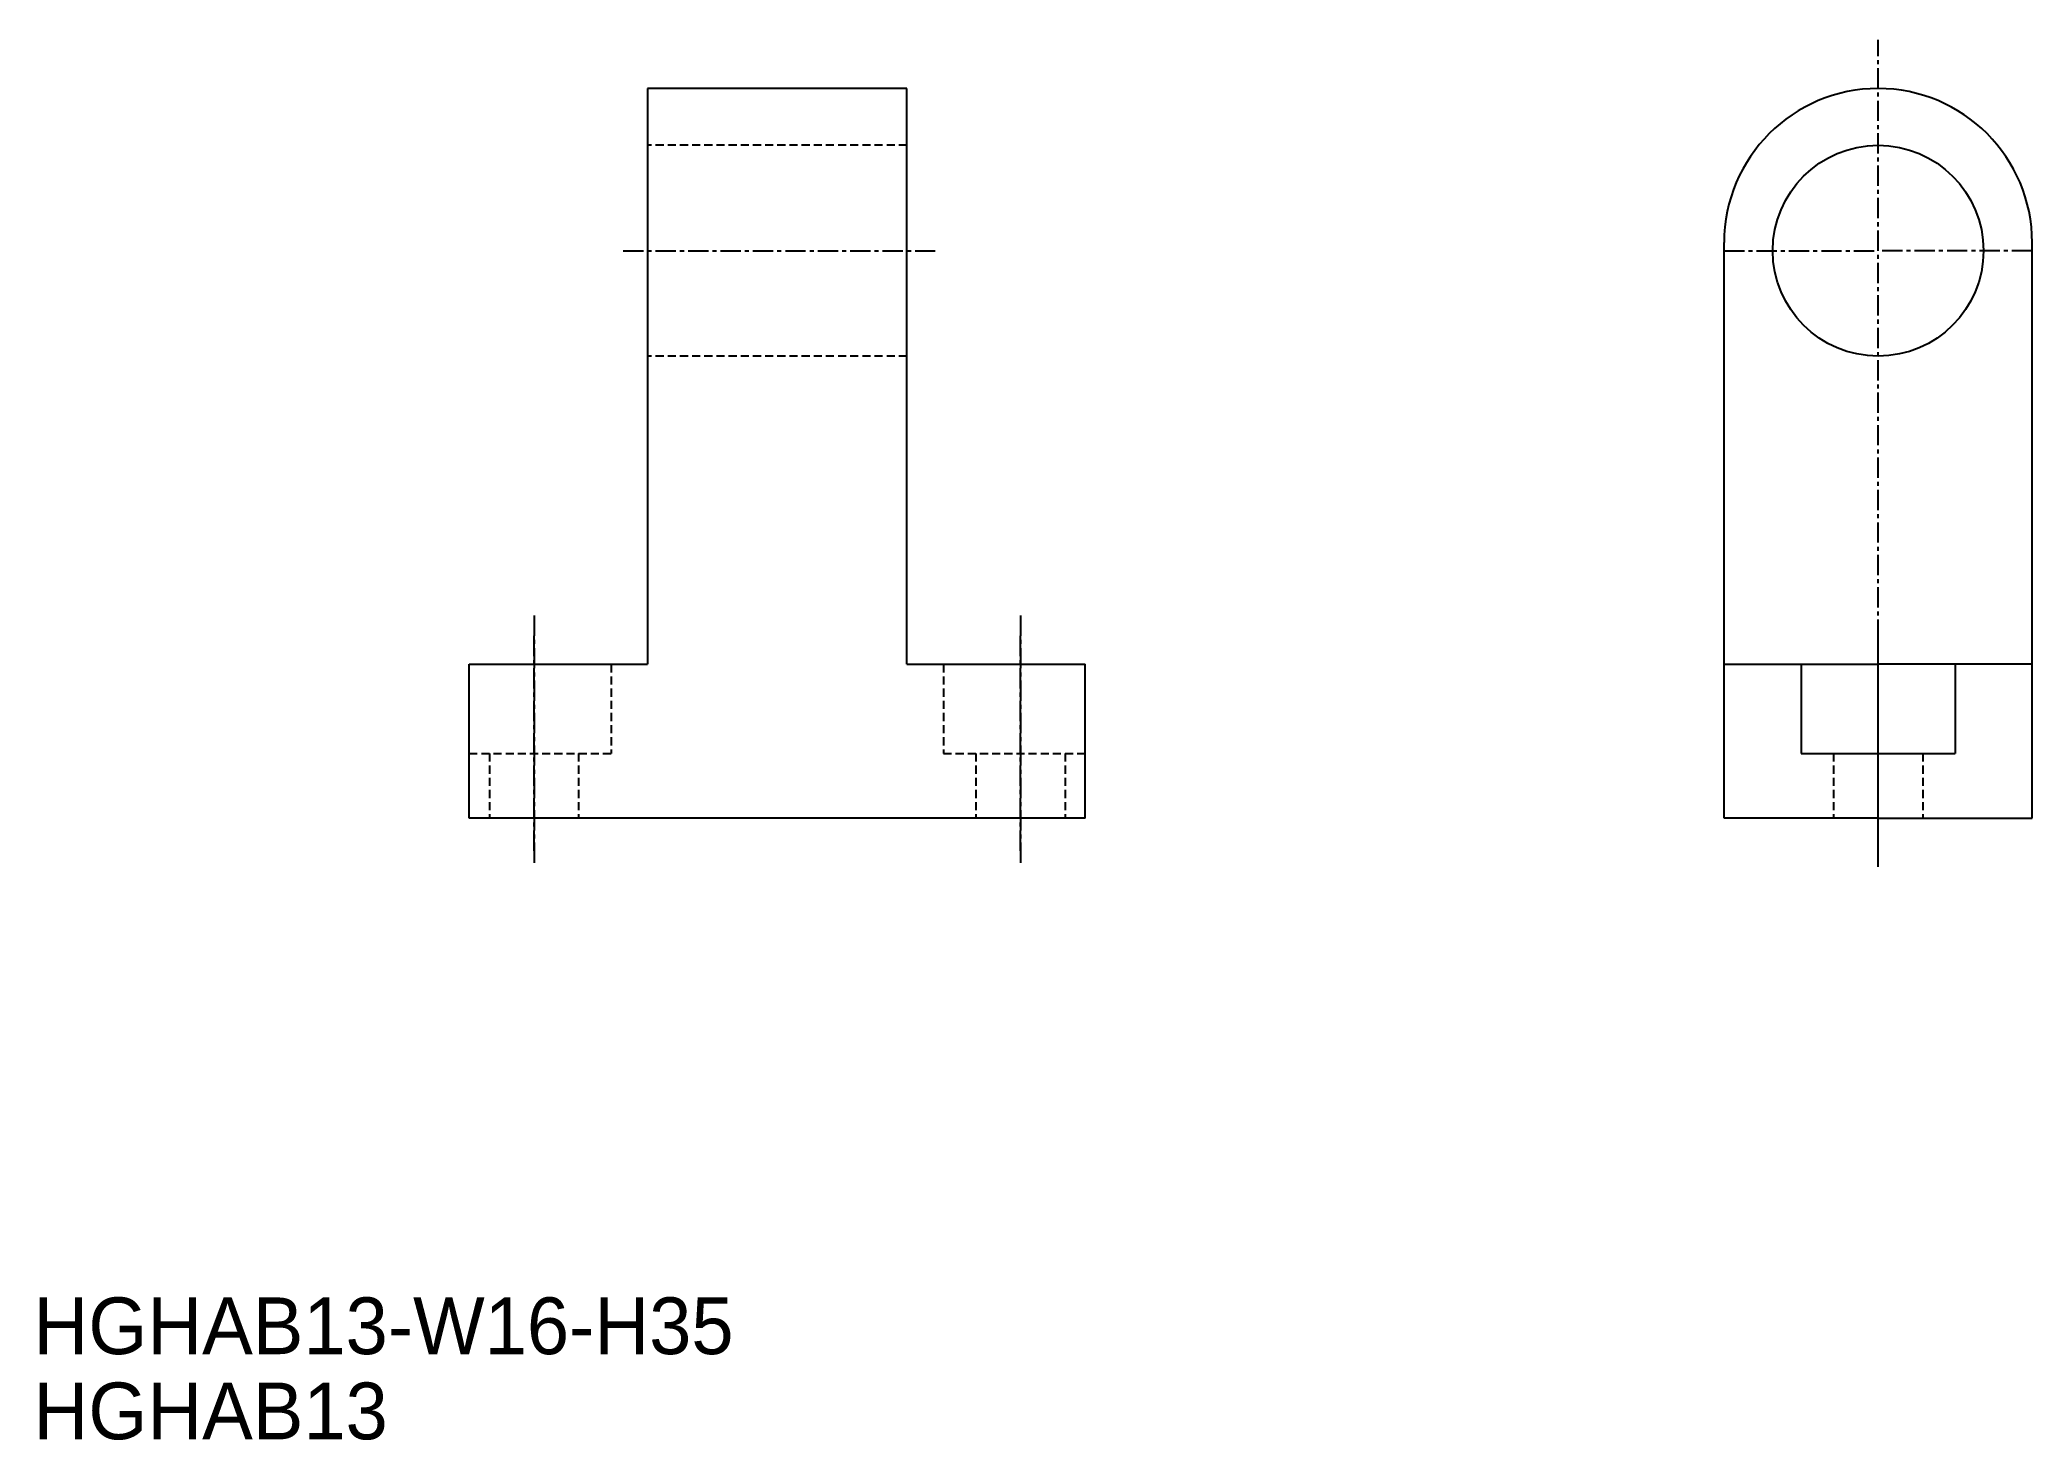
# Model space of a CAD drawing. Extents: x 1 to 124, y 1 to 87.
import ezdxf

# ---------------------------------------------------------------- set-up
doc = ezdxf.new("R2010")
doc.units = 0
doc.linetypes.add('CENTER', pattern=[2, 1.25, -0.25, 0.25, -0.25])
doc.linetypes.add('DASHED', pattern=[0.75, 0.5, -0.25])
doc.layers.get('0').update_dxf_attribs({"linetype": 'CONTINUOUS'})
doc.layers.add('CENTER', color=1, linetype='CENTER')

msp = doc.modelspace()

# ---------------------------------------------------------------- linework, layer by layer
at = {"color": 7, "linetype": 'CONTINUOUS'}
for p, q in [((38.32, 84.22), (38.32, 48.72)), ((54.32, 84.22), (38.32, 84.22)), ((54.32, 48.72), (54.32, 84.22)), ((104.72, 39.22), (104.72, 74.72)), ((123.72, 39.22), (123.72, 74.72)), ((27.32, 39.22), (27.32, 48.72)), ((27.32, 48.72), (38.32, 48.72)), ((54.32, 48.72), (65.32, 48.72)), ((65.32, 39.22), (65.32, 48.72)), ((104.72, 48.72), (114.22, 48.72)), ((109.47, 48.72), (109.47, 43.22)), ((123.72, 48.72), (114.22, 48.72)), ((118.97, 48.72), (118.97, 43.22)), ((109.47, 43.22), (118.97, 43.22)), ((65.32, 39.22), (27.32, 39.22)), ((114.22, 39.22), (104.72, 39.22)), ((114.22, 39.22), (123.72, 39.22))]:
    msp.add_line(p, q, dxfattribs=at)
at = {"color": 3, "linetype": 'DASHED'}
for p, q in [((54.32, 80.72), (38.32, 80.72)), ((54.32, 67.72), (38.32, 67.72)), ((36.07, 48.72), (36.07, 43.22)), ((56.57, 48.72), (56.57, 43.22)), ((27.32, 43.22), (36.07, 43.22)), ((28.57, 43.22), (28.57, 39.22)), ((34.07, 43.22), (34.07, 39.22)), ((56.57, 43.22), (65.32, 43.22)), ((58.57, 43.22), (58.57, 39.22)), ((64.07, 43.22), (64.07, 39.22)), ((111.47, 43.22), (111.47, 39.22)), ((116.97, 43.22), (116.97, 39.22))]:
    msp.add_line(p, q, dxfattribs=at)
at = {"color": 7, "linetype": 'CONTINUOUS'}
msp.add_circle((114.22, 74.22), 6.5, dxfattribs=at)
msp.add_arc((114.22, 74.72), 9.5, 0, 180, dxfattribs=at)
at = {"layer": 'CENTER', "color": 1, "linetype": 'CENTER'}
for p, q in [((114.22, 36.22), (114.22, 87.22)), ((36.82, 74.22), (56.32, 74.22)), ((104.72, 74.22), (114.22, 74.22)), ((123.72, 74.22), (114.22, 74.22)), ((31.32, 51.72), (31.32, 36.22)), ((61.32, 51.72), (61.32, 36.22)), ((31.32, 37.22), (31.32, 50.72)), ((61.32, 37.22), (61.32, 50.72)), ((114.22, 37.22), (114.22, 50.72))]:
    msp.add_line(p, q, dxfattribs=at)

# ---------------------------------------------------------------- texts
at = {"color": 7, "linetype": 'CONTINUOUS'}
for s, p in [('HGHAB13-W16-H35', (0.45, 6.18)), ('HGHAB13', (0.45, 0.93))]:
    msp.add_text(s, height=3.5, dxfattribs=at).set_placement(p)

doc.saveas('drawing.dxf')
